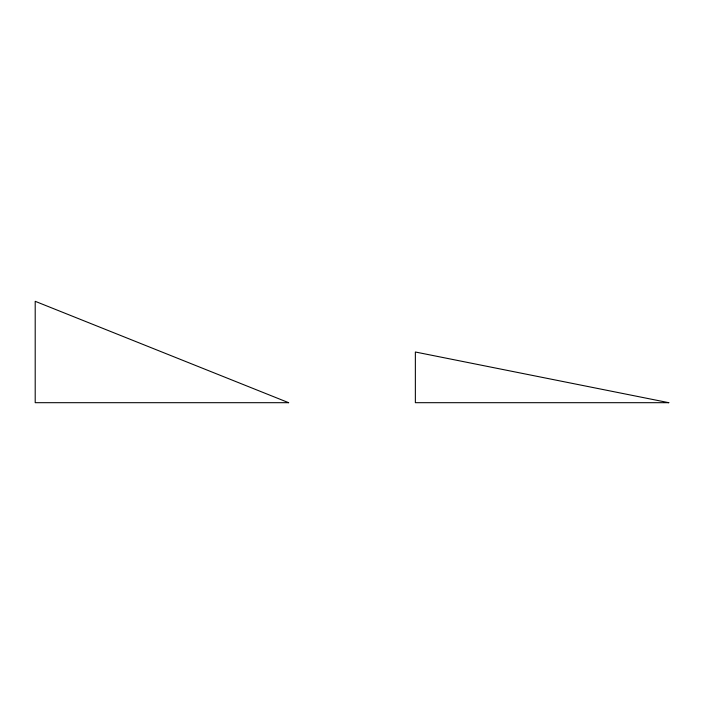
<?xml version="1.0" encoding="UTF-8"?>
<svg xmlns="http://www.w3.org/2000/svg" width="704" height="704" viewBox="0 0 704 704"><rect width="100%" height="100%" fill="white"/><g stroke="black" fill="none" stroke-linecap="round" stroke-linejoin="round"><path stroke-width="1.06" d="M288.64 402.688L35.2 402.688L35.2 301.312L288.64 402.688M668.8 402.688L415.36 402.688L415.36 352L668.8 402.688"/></g></svg>
